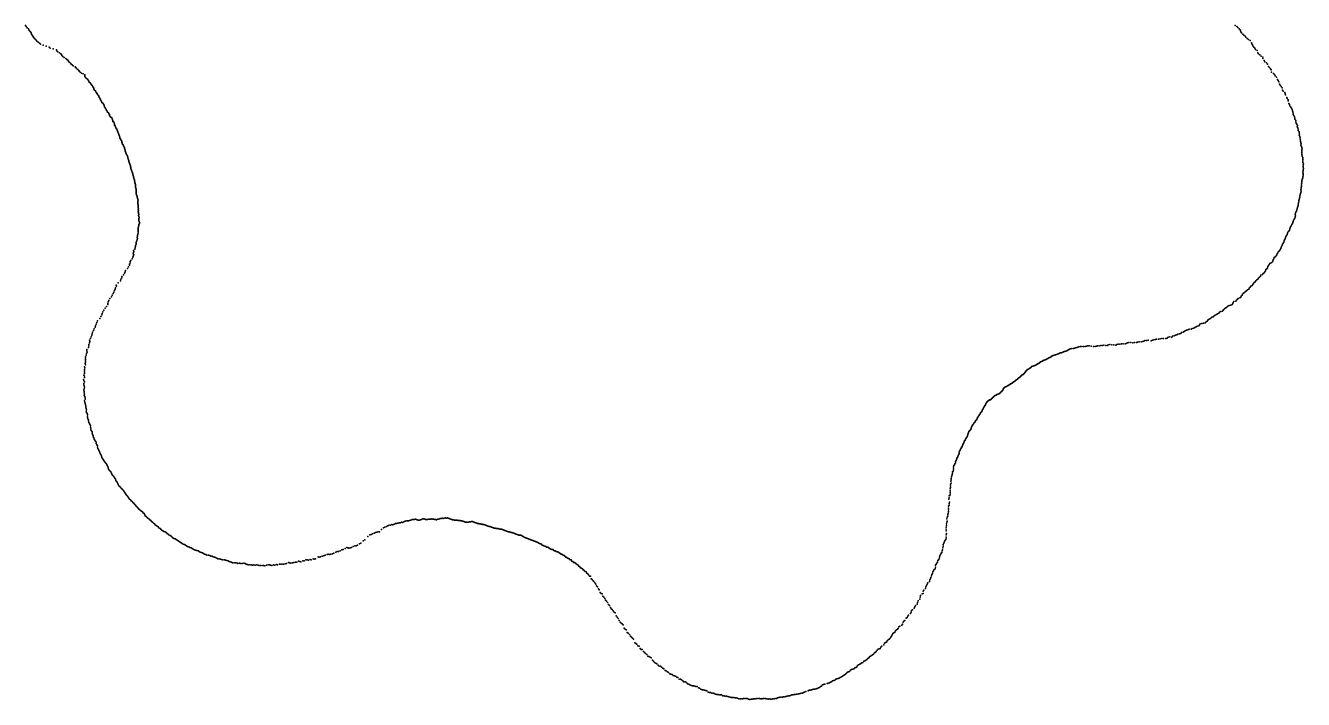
# Model space of a CAD drawing. Extents: x -1.73 to 1.74, y -1.74 to 1.74.
# Drawn here: x -1.564 to 1.737, y -1.742 to 0 of the extents above; entities that cross this region are included whole.
import ezdxf

# ---------------------------------------------------------------- set-up
doc = ezdxf.new("R2010")
doc.units = 0
doc.layers.get('0').update_dxf_attribs({"linetype": 'CONTINUOUS'})

msp = doc.modelspace()

# ---------------------------------------------------------------- linework, layer by layer
for p in [(-1.564295, -0.000519), (-1.562804, -0.003269), (-1.560561, -0.006011), (-1.557036, -0.008736), (-1.556193, -0.011472), (-1.553894, -0.01419), (-1.551898, -0.016904), (-1.550134, -0.019614), (-1.548716, -0.022324), (-1.547139, -0.025026), (-1.545077, -0.027713), (-1.54402, -0.030415), (1.56072, -0.000461), (1.56436, -0.003172), (1.567469, -0.005893), (1.570614, -0.008625), (1.573306, -0.011364), (1.574552, -0.014097), (1.574695, -0.016822), (1.576406, -0.019569), (1.579986, -0.022351), (1.583147, -0.025139), (1.586237, -0.027936), (1.588011, -0.030717), (-1.54168, -0.033083), (-1.539215, -0.035741), (-1.536597, -0.038387), (-1.53506, -0.041053), (-1.531692, -0.043661), (-1.52793, -0.046244), (-1.525412, -0.048856), (-1.519038, -0.051324), (-1.510644, -0.053697), (-1.503114, -0.056074), (-1.500701, -0.05863), (-1.493372, -0.060972), (-1.484494, -0.063222), (-1.4832, -0.065785), (1.591359, -0.033541), (1.595041, -0.036384), (1.599188, -0.039252), (1.602435, -0.044884), (1.603802, -0.0477), (1.605105, -0.05052), (1.605864, -0.053325), (1.608334, -0.056196), (1.61132, -0.059096), (1.613344, -0.061968), (1.617392, -0.064933), (-1.481042, -0.068303), (-1.476661, -0.070706), (-1.47328, -0.073144), (-1.471262, -0.075642), (-1.470465, -0.0782), (-1.46769, -0.080645), (-1.464622, -0.083064), (-1.460479, -0.085408), (-1.457609, -0.087817), (-1.454942, -0.090229), (-1.453654, -0.092721), (-1.451917, -0.09518), (-1.448459, -0.097515), (1.618812, -0.070602), (1.621002, -0.073511), (1.62409, -0.076472), (1.627367, -0.079453), (1.631437, -0.082489), (1.631775, -0.085337), (1.635131, -0.091192), (1.637113, -0.094148), (1.641442, -0.097254), (-1.446557, -0.099948), (-1.443801, -0.102314), (-1.441093, -0.104674), (-1.43635, -0.106873), (-1.434509, -0.109278), (-1.432416, -0.111659), (-1.429682, -0.11398), (-1.426996, -0.116297), (-1.425561, -0.11871), (-1.422908, -0.121015), (-1.419632, -0.123256), (-1.415194, -0.125383), (-1.411603, -0.127573), (-1.411238, -0.130049), (1.644097, -0.100271), (1.646684, -0.106154), (1.649057, -0.109177), (1.652077, -0.112255), (1.653673, -0.115241), (1.654274, -0.121038), (1.659342, -0.124306), (1.661666, -0.127376), (1.66406, -0.130462), (-1.410889, -0.132527), (-1.409476, -0.134902), (-1.406473, -0.137117), (-1.404411, -0.139416), (-1.402829, -0.141757), (-1.400491, -0.144015), (-1.399675, -0.146427), (-1.397126, -0.148651), (-1.395258, -0.150941), (-1.393845, -0.153275), (-1.391966, -0.155553), (-1.390473, -0.15787), (-1.389991, -0.160299), (-1.388143, -0.162567), (-1.387806, -0.16501), (1.667002, -0.133601), (1.669628, -0.139634), (1.671726, -0.142728), (1.673512, -0.145802), (1.675115, -0.151788), (1.676317, -0.154825), (1.678886, -0.157999), (1.681873, -0.161224), (-1.385872, -0.167259), (-1.383653, -0.169467), (-1.38257, -0.17181), (-1.381104, -0.174102), (-1.379573, -0.176382), (-1.37861, -0.178731), (-1.375832, -0.180839), (-1.37503, -0.183201), (-1.374261, -0.185567), (-1.372461, -0.187789), (-1.371835, -0.19017), (-1.370339, -0.192427), (-1.369018, -0.194705), (-1.368082, -0.197034), (1.682728, -0.167188), (1.684332, -0.170295), (1.688369, -0.173665), (1.689747, -0.176766), (1.690719, -0.179829), (1.693925, -0.18611), (1.694344, -0.189126), (1.697249, -0.195409), (1.69737, -0.192446), (-1.367161, -0.199364), (-1.364877, -0.201491), (-1.363026, -0.203675), (-1.361344, -0.20588), (-1.360892, -0.208268), (-1.360039, -0.210594), (-1.358878, -0.21287), (-1.357398, -0.215092), (-1.355812, -0.217294), (-1.355245, -0.219656), (-1.35388, -0.221887), (-1.35246, -0.224106), (-1.350275, -0.226193), (-1.348929, -0.228415), (-1.34787, -0.230683), (1.69919, -0.2016), (1.700406, -0.204733), (1.701648, -0.207875), (1.704428, -0.211216), (1.705611, -0.214365), (1.707906, -0.217663), (1.70892, -0.220802), (1.709453, -0.223882), (1.710067, -0.226976), (1.71041, -0.230037), (-1.347247, -0.233023), (-1.345333, -0.235138), (-1.344362, -0.237414), (-1.341397, -0.239333), (-1.340653, -0.241641), (-1.339945, -0.243956), (-1.339255, -0.246272), (-1.338686, -0.248611), (-1.33622, -0.250593), (-1.335612, -0.25292), (-1.334826, -0.255211), (-1.334336, -0.257559), (-1.332995, -0.259741), (-1.331742, -0.261937), (1.712143, -0.233293), (1.713557, -0.236512), (1.714688, -0.239697), (1.714702, -0.242727), (1.717045, -0.246098), (1.717047, -0.249133), (1.718267, -0.252352), (1.719693, -0.255608), (1.720909, -0.261887), (1.721234, -0.258889), (-1.331041, -0.26424), (-1.330217, -0.266517), (-1.328248, -0.268562), (-1.327689, -0.270889), (-1.326511, -0.273088), (-1.325865, -0.275394), (-1.325062, -0.277668), (-1.323906, -0.279866), (-1.32336, -0.282191), (-1.322728, -0.284497), (-1.321381, -0.286648), (-1.320849, -0.288974), (-1.32033, -0.291303), (-1.318697, -0.293385), (-1.318045, -0.295682), (1.72207, -0.265119), (1.722895, -0.268304), (1.723278, -0.271422), (1.725346, -0.274816), (1.725734, -0.277944), (1.725986, -0.284122), (1.726388, -0.28112), (1.727311, -0.287418), (1.72802, -0.293693), (1.72803, -0.290616), (1.729093, -0.29696), (-1.316616, -0.297803), (-1.315926, -0.300089), (-1.315191, -0.302364), (-1.314512, -0.304651), (-1.313802, -0.306931), (-1.31235, -0.309035), (-1.310925, -0.311143), (-1.310005, -0.313368), (-1.308972, -0.315564), (-1.308415, -0.317874), (-1.307751, -0.320158), (-1.307186, -0.322466), (-1.306721, -0.324798), (-1.306044, -0.327078), (-1.305034, -0.329274), (1.729236, -0.30007), (1.730092, -0.30949), (1.730181, -0.303324), (1.730548, -0.30648), (1.731635, -0.312867), (1.732927, -0.322412), (1.732998, -0.328642), (1.733012, -0.325535), (1.73303, -0.316224), (1.733138, -0.319347), (-1.30415, -0.3315), (-1.303388, -0.333757), (-1.302223, -0.335908), (-1.301326, -0.338128), (-1.300425, -0.340345), (-1.299798, -0.342633), (-1.299105, -0.344903), (-1.298497, -0.347195), (-1.297885, -0.349487), (-1.297437, -0.351823), (-1.296817, -0.354112), (-1.296193, -0.356401), (-1.294822, -0.358484), (-1.29419, -0.360769), (-1.293517, -0.363042), (1.732815, -0.33483), (1.732925, -0.331739), (1.733578, -0.338096), (1.73498, -0.341495), (1.735063, -0.347761), (1.735306, -0.350938), (1.735402, -0.344703), (1.735477, -0.354104), (1.736197, -0.360525), (1.736765, -0.357507), (-1.292915, -0.365336), (-1.292541, -0.367694), (-1.292037, -0.370016), (-1.291466, -0.372319), (-1.29081, -0.374598), (-1.29007, -0.376853), (-1.289224, -0.379076), (-1.288101, -0.381218), (-1.28743, -0.383491), (-1.286755, -0.385763), (-1.285989, -0.388008), (-1.285509, -0.390339), (-1.285167, -0.392713), (-1.284476, -0.394981), (1.7349, -0.394887), (1.734948, -0.391736), (1.73549, -0.379238), (1.735633, -0.388734), (1.735806, -0.376157), (1.735959, -0.382495), (1.736097, -0.363643), (1.736208, -0.366808), (1.736312, -0.38573), (1.736462, -0.373153), (1.736591, -0.370034), (-1.28378, -0.397248), (-1.283181, -0.399545), (-1.282595, -0.401846), (-1.282106, -0.404178), (-1.281873, -0.406592), (-1.281287, -0.408895), (-1.280695, -0.411198), (-1.28051, -0.413631), (-1.280302, -0.416059), (-1.280063, -0.418479), (-1.279446, -0.420777), (-1.278933, -0.42311), (-1.278894, -0.4256), (-1.278512, -0.42798), (1.730049, -0.42543), (1.730484, -0.422359), (1.730509, -0.428727), (1.730615, -0.419215), (1.731348, -0.41622), (1.73154, -0.413094), (1.731547, -0.409925), (1.732264, -0.406928), (1.732606, -0.400678), (1.732797, -0.403888), (1.733562, -0.397739), (-1.278816, -0.433102), (-1.278596, -0.430516), (-1.278255, -0.435427), (-1.277878, -0.437815), (-1.277108, -0.44007), (-1.276334, -0.442325), (-1.27586, -0.444683), (-1.275078, -0.446935), (-1.274338, -0.459329), (-1.274292, -0.449185), (-1.274144, -0.461799), (-1.274121, -0.454182), (-1.273838, -0.456615), (-1.273657, -0.451489), (1.723504, -0.462016), (1.724312, -0.459033), (1.724466, -0.455875), (1.725117, -0.452852), (1.725909, -0.449866), (1.726663, -0.44687), (1.72723, -0.443826), (1.727474, -0.440699), (1.728707, -0.437828), (1.729473, -0.434835), (1.730233, -0.431842), (-1.273705, -0.469277), (-1.273525, -0.464118), (-1.273408, -0.481956), (-1.273282, -0.476784), (-1.273191, -0.466541), (-1.273156, -0.471626), (-1.272843, -0.474064), (-1.272823, -0.484303), (-1.272821, -0.486872), (-1.272534, -0.479065), (-1.27226, -0.491806), (-1.272109, -0.489173), (-1.272049, -0.494304), (1.715003, -0.494946), (1.715644, -0.488695), (1.715869, -0.491978), (1.716498, -0.485726), (1.717347, -0.482755), (1.718767, -0.479946), (1.719933, -0.477063), (1.720859, -0.474112), (1.721712, -0.47114), (1.722535, -0.46816), (1.723354, -0.465179), (-1.273383, -0.526072), (-1.273258, -0.523396), (-1.272257, -0.520369), (-1.271733, -0.517543), (-1.271399, -0.514799), (-1.271375, -0.501796), (-1.271321, -0.499188), (-1.27129, -0.504355), (-1.271206, -0.496559), (-1.271117, -0.50688), (-1.270363, -0.509178), (-1.270229, -0.511725), (1.701315, -0.526294), (1.702342, -0.523384), (1.703575, -0.520536), (1.705016, -0.517751), (1.706624, -0.515015), (1.708241, -0.512279), (1.70937, -0.509393), (1.710416, -0.506481), (1.711301, -0.503521), (1.712493, -0.500652), (1.714133, -0.497913), (-1.278629, -0.560148), (-1.27703, -0.556774), (-1.276413, -0.553833), (-1.275798, -0.548236), (-1.275068, -0.542611), (-1.275028, -0.55057), (-1.274807, -0.545155), (-1.274142, -0.53957), (-1.273767, -0.528858), (-1.273752, -0.536762), (-1.27357, -0.53141), (-1.273536, -0.534032), (1.685769, -0.560117), (1.686976, -0.557276), (1.687995, -0.554371), (1.689185, -0.551523), (1.690436, -0.548694), (1.691395, -0.545769), (1.69333, -0.54316), (1.694312, -0.540241), (1.695704, -0.537452), (1.696679, -0.534529), (1.699129, -0.532073), (1.700388, -0.529237), (-1.286003, -0.590558), (-1.285128, -0.581959), (-1.28505, -0.587386), (-1.284984, -0.592836), (-1.284468, -0.58439), (-1.282418, -0.578022), (-1.281522, -0.574908), (-1.280599, -0.57179), (-1.28009, -0.568863), (-1.278878, -0.562943), (-1.278766, -0.565584), (1.667946, -0.592943), (1.669255, -0.590155), (1.670979, -0.587513), (1.672179, -0.584683), (1.675128, -0.582468), (1.676359, -0.579644), (1.677952, -0.576945), (1.679121, -0.574097), (1.680203, -0.571218), (1.681655, -0.568466), (1.682801, -0.565607), (1.684056, -0.562786), (-1.298522, -0.62417), (-1.296014, -0.620168), (-1.29554, -0.617142), (-1.29434, -0.613782), (-1.293715, -0.610701), (-1.292707, -0.607448), (-1.289093, -0.602995), (-1.28726, -0.599384), (-1.286083, -0.596087), (1.64411, -0.626473), (1.645204, -0.623629), (1.64664, -0.620914), (1.648282, -0.618276), (1.650309, -0.615782), (1.653066, -0.613558), (1.656483, -0.611575), (1.657552, -0.608709), (1.658786, -0.605904), (1.660089, -0.603123), (1.661487, -0.600377), (1.66396, -0.59802), (1.666061, -0.595523), (-1.31917, -0.659935), (-1.317813, -0.656365), (-1.315839, -0.652502), (-1.315344, -0.649378), (-1.311006, -0.644386), (-1.308613, -0.640362), (-1.306896, -0.63668), (-1.306071, -0.63344), (-1.300882, -0.628116), (1.613688, -0.660057), (1.616463, -0.657934), (1.619226, -0.655799), (1.620973, -0.653243), (1.623296, -0.650918), (1.62546, -0.648524), (1.626855, -0.645818), (1.630706, -0.644092), (1.632809, -0.641659), (1.635667, -0.639522), (1.636829, -0.63671), (1.638446, -0.634075), (1.639554, -0.63124), (1.642095, -0.628961), (-1.338183, -0.693085), (-1.336454, -0.689218), (-1.334113, -0.685052), (-1.332897, -0.681472), (-1.331736, -0.677931), (-1.329928, -0.671136), (-1.329616, -0.673917), (-1.324722, -0.665607), (1.581662, -0.692115), (1.584681, -0.690177), (1.587242, -0.68803), (1.589952, -0.685944), (1.592277, -0.683683), (1.595777, -0.681927), (1.59697, -0.679167), (1.598808, -0.676683), (1.600751, -0.674242), (1.604552, -0.672586), (1.606194, -0.670007), (1.607548, -0.667306), (1.609125, -0.664697), (1.611746, -0.66252), (-1.352182, -0.718473), (-1.351987, -0.721422), (-1.351055, -0.714835), (-1.349063, -0.710756), (-1.346318, -0.706299), (-1.342678, -0.701396), (-1.340188, -0.697107), (1.541776, -0.726108), (1.545024, -0.724382), (1.54914, -0.723057), (1.552773, -0.721493), (1.554168, -0.718871), (1.555485, -0.716211), (1.557204, -0.713738), (1.562376, -0.712858), (1.563817, -0.710246), (1.566013, -0.707978), (1.567967, -0.705596), (1.572868, -0.704548), (1.574797, -0.702143), (1.576137, -0.69947), (1.57812, -0.697084), (1.579427, -0.694394), (-1.372751, -0.757407), (-1.369498, -0.752489), (-1.367139, -0.748077), (-1.366121, -0.744407), (-1.364962, -0.740671), (-1.361981, -0.735969), (-1.358698, -0.731125), (-1.355435, -0.726313), (1.494724, -0.758357), (1.497744, -0.75664), (1.499912, -0.754482), (1.503438, -0.753008), (1.505757, -0.750916), (1.508775, -0.74917), (1.512141, -0.747591), (1.514591, -0.745547), (1.518335, -0.74414), (1.519657, -0.741525), (1.523069, -0.739939), (1.527414, -0.7388), (1.529302, -0.73645), (1.531149, -0.734078), (1.533679, -0.732033), (1.536036, -0.7299), (1.538979, -0.728042), (-1.388602, -0.788521), (-1.387162, -0.784489), (-1.384852, -0.779984), (-1.383743, -0.776164), (-1.381698, -0.771836), (-1.380177, -0.767813), (-1.378212, -0.76356), (1.428877, -0.791324), (1.431447, -0.789518), (1.434378, -0.787907), (1.437946, -0.786643), (1.441329, -0.785267), (1.446883, -0.785075), (1.449176, -0.783078), (1.453698, -0.782293), (1.456405, -0.780508), (1.459972, -0.779182), (1.462114, -0.777078), (1.466658, -0.776259), (1.468072, -0.773755), (1.469697, -0.771362), (1.47458, -0.770693), (1.478235, -0.769361), (1.483089, -0.768649), (1.485262, -0.766518), (1.487803, -0.764576), (1.489563, -0.762224), (1.491504, -0.759963), (-1.401219, -0.825198), (-1.399399, -0.820827), (-1.398704, -0.813831), (-1.397957, -0.81669), (-1.396949, -0.809536), (-1.395096, -0.805199), (-1.393007, -0.800743), (-1.392637, -0.79728), (-1.391175, -0.793207), (1.236569, -0.824984), (1.254862, -0.824802), (1.258538, -0.824121), (1.26235, -0.823519), (1.266345, -0.823026), (1.270816, -0.822832), (1.275866, -0.823002), (1.278899, -0.821839), (1.282283, -0.820897), (1.28556, -0.819875), (1.290644, -0.820009), (1.296268, -0.820471), (1.29999, -0.819697), (1.305383, -0.819975), (1.308463, -0.818767), (1.312538, -0.818179), (1.31746, -0.818112), (1.321503, -0.817476), (1.324045, -0.81589), (1.327462, -0.814843), (1.33173, -0.814314), (1.335757, -0.813622), (1.343494, -0.8152), (1.346765, -0.814012), (1.350446, -0.813064), (1.354389, -0.812265), (1.35729, -0.810823), (1.362401, -0.810707), (1.366609, -0.810031), (1.371093, -0.809507), (1.375477, -0.808908), (1.380863, -0.808891), (1.385084, -0.808166), (1.387146, -0.806155), (1.391218, -0.805321), (1.397123, -0.805546), (1.39857, -0.803155), (1.402931, -0.802453), (1.406037, -0.801012), (1.40986, -0.799976), (1.412411, -0.7982), (1.416818, -0.797478), (1.420202, -0.79616), (1.421654, -0.79374), (1.426184, -0.793055), (-1.409306, -0.856819), (-1.407404, -0.85229), (-1.40668, -0.848482), (-1.406033, -0.841373), (-1.40575, -0.837855), (-1.405548, -0.844441), (-1.402002, -0.832304), (-1.40057, -0.828137), (1.083617, -0.857139), (1.085727, -0.855763), (1.087878, -0.854415), (1.090649, -0.853557), (1.093234, -0.852544), (1.096224, -0.851845), (1.098667, -0.850707), (1.101166, -0.849607), (1.103731, -0.848554), (1.106333, -0.847523), (1.109169, -0.846668), (1.112189, -0.845946), (1.114804, -0.844905), (1.117212, -0.843698), (1.119686, -0.842536), (1.123059, -0.842055), (1.125947, -0.841193), (1.128015, -0.839705), (1.130141, -0.838257), (1.13205, -0.836642), (1.134977, -0.835786), (1.138476, -0.835349), (1.142736, -0.835466), (1.145651, -0.834572), (1.147789, -0.833098), (1.151097, -0.832479), (1.153985, -0.831544), (1.156837, -0.830574), (1.160487, -0.830176), (1.164249, -0.829848), (1.168928, -0.830169), (1.172749, -0.829857), (1.176118, -0.829208), (1.1795, -0.828558), (1.183296, -0.828192), (1.188475, -0.828793), (1.194169, -0.829739), (1.19888, -0.829971), (1.202259, -0.829253), (1.205135, -0.828174), (1.209066, -0.827821), (1.213311, -0.827673), (1.217087, -0.827187), (1.221146, -0.826883), (1.226433, -0.827407), (1.230576, -0.827131), (1.232707, -0.825473), (1.242164, -0.825652), (1.247257, -0.825961), (1.252367, -0.826263), (-1.412138, -0.889392), (-1.411668, -0.882191), (-1.410883, -0.885152), (-1.409995, -0.874283), (-1.409462, -0.867116), (-1.409321, -0.877298), (-1.40925, -0.863579), (-1.409221, -0.870384), (-1.409093, -0.860083), (1.023488, -0.890203), (1.02541, -0.888763), (1.027472, -0.887445), (1.029743, -0.886306), (1.031722, -0.884908), (1.03373, -0.883533), (1.03552, -0.881966), (1.037638, -0.880681), (1.039992, -0.879595), (1.042988, -0.879054), (1.045632, -0.878204), (1.047259, -0.876482), (1.049817, -0.875548), (1.051813, -0.874134), (1.054295, -0.873126), (1.056151, -0.871587), (1.057754, -0.869834), (1.060194, -0.868779), (1.06239, -0.867515), (1.064602, -0.866261), (1.067337, -0.865434), (1.069726, -0.864315), (1.072159, -0.863227), (1.074333, -0.861923), (1.076658, -0.860738), (1.078829, -0.859422), (1.081316, -0.858359), (-1.41476, -0.915503), (-1.413701, -0.904296), (-1.413425, -0.91817), (-1.412463, -0.910515), (-1.412301, -0.920975), (-1.412125, -0.906794), (-1.412117, -0.89632), (-1.412014, -0.892781), (-1.411877, -0.89965), (0.986412, -0.923047), (0.988135, -0.921453), (0.990025, -0.920018), (0.992114, -0.918767), (0.993896, -0.917226), (0.995926, -0.915915), (0.997741, -0.9144), (0.999366, -0.912708), (1.001152, -0.911164), (1.003194, -0.909856), (1.00488, -0.908218), (1.006527, -0.906542), (1.008679, -0.905329), (1.010282, -0.903611), (1.012463, -0.902418), (1.014255, -0.900869), (1.01583, -0.899123), (1.017401, -0.897374), (1.018504, -0.895207), (1.020069, -0.893454), (1.021631, -0.891698), (-1.41372, -0.928983), (-1.413554, -0.925326), (-1.413488, -0.943105), (-1.413035, -0.939225), (-1.412662, -0.931847), (-1.412644, -0.949728), (-1.412498, -0.956846), (-1.412473, -0.946019), (-1.412207, -0.953039), (-1.411797, -0.934841), (0.940637, -0.956528), (0.943103, -0.955731), (0.944992, -0.954333), (0.946986, -0.953042), (0.949754, -0.952539), (0.951552, -0.951041), (0.953214, -0.949404), (0.95495, -0.947842), (0.956607, -0.9462), (0.958184, -0.944478), (0.959812, -0.942807), (0.960918, -0.940615), (0.962377, -0.938779), (0.964018, -0.937124), (0.965656, -0.935466), (0.967365, -0.933877), (0.969972, -0.933167), (0.971961, -0.931848), (0.974095, -0.930668), (0.976207, -0.929462), (0.978071, -0.928014), (0.980004, -0.92663), (0.982333, -0.925624), (0.984432, -0.924394), (-1.411663, -0.970808), (-1.411245, -0.974174), (-1.411025, -0.959472), (-1.410384, -0.962663), (-1.410193, -0.966165), (-1.410091, -0.977041), (-1.409544, -0.98033), (-1.408751, -0.983454), (-1.408536, -0.986985), (-1.407989, -0.990291), (0.910313, -0.988882), (0.911374, -0.986581), (0.91275, -0.984632), (0.913982, -0.982528), (0.915146, -0.980353), (0.916418, -0.9783), (0.91751, -0.976055), (0.91852, -0.973726), (0.920222, -0.972147), (0.921921, -0.970565), (0.924085, -0.96948), (0.925983, -0.968108), (0.928572, -0.967468), (0.930263, -0.965872), (0.931951, -0.964272), (0.933454, -0.962479), (0.935114, -0.960849), (0.936793, -0.959242), (0.938493, -0.957655), (-1.407396, -0.997276), (-1.406736, -0.99311), (-1.406471, -1.000336), (-1.405121, -1.0031), (-1.404474, -1.010098), (-1.404041, -1.01353), (-1.403943, -1.005988), (-1.403172, -1.016656), (-1.401553, -1.019246), (-1.401478, -1.022954), (0.889907, -1.022419), (0.891572, -1.020748), (0.892768, -1.018532), (0.893624, -1.015927), (0.894897, -1.013811), (0.896418, -1.011985), (0.897579, -1.009748), (0.898733, -1.007508), (0.899936, -1.005329), (0.901544, -1.003612), (0.902612, -1.001288), (0.904021, -0.999353), (0.90562, -0.997633), (0.906645, -0.995273), (0.907566, -0.992802), (0.909108, -0.991028), (-1.400813, -1.026243), (-1.399541, -1.029094), (-1.397843, -1.031637), (-1.396656, -1.034557), (-1.396368, -1.038142), (-1.395761, -1.045314), (-1.395334, -1.041183), (-1.394071, -1.047879), (-1.392304, -1.050387), (-1.391976, -1.053976), (0.870694, -1.054743), (0.871462, -1.051925), (0.872767, -1.049774), (0.874094, -1.047654), (0.875914, -1.046139), (0.877334, -1.044139), (0.878021, -1.041256), (0.879122, -1.038882), (0.880093, -1.036358), (0.881275, -1.034094), (0.882874, -1.032331), (0.884071, -1.030093), (0.885506, -1.028142), (0.887187, -1.026484), (0.8885, -1.024395), (-1.390965, -1.057058), (-1.389616, -1.05989), (-1.3896, -1.063736), (-1.38794, -1.06634), (-1.387142, -1.069604), (-1.385281, -1.072058), (-1.383712, -1.074737), (-1.381944, -1.077264), (-1.381603, -1.080899), (-1.380279, -1.083777), (-1.378413, -1.086235), (0.855127, -1.088991), (0.855639, -1.085723), (0.857012, -1.083578), (0.858128, -1.081106), (0.859581, -1.079075), (0.860202, -1.075985), (0.861384, -1.073621), (0.862921, -1.071711), (0.863922, -1.069129), (0.865379, -1.067128), (0.866696, -1.064955), (0.868332, -1.063185), (0.869364, -1.060666), (0.869888, -1.057524), (-1.378389, -1.090137), (-1.377428, -1.093313), (-1.37564, -1.09584), (-1.374795, -1.099117), (-1.37316, -1.10177), (-1.372015, -1.104817), (-1.370847, -1.107849), (-1.369173, -1.110479), (-1.367992, -1.113509), (-1.366958, -1.116662), (-1.365376, -1.119375), (-1.364073, -1.122318), (0.840527, -1.121897), (0.841081, -1.118546), (0.842824, -1.116817), (0.84383, -1.114095), (0.84518, -1.111846), (0.846135, -1.109074), (0.847008, -1.106202), (0.847537, -1.102885), (0.848609, -1.100299), (0.84991, -1.098022), (0.851036, -1.095521), (0.852167, -1.093035), (0.853249, -1.090493), (-1.362108, -1.124723), (-1.360383, -1.127324), (-1.35841, -1.129723), (-1.356432, -1.132118), (-1.354539, -1.134583), (-1.353308, -1.1376), (-1.351458, -1.140105), (-1.350893, -1.143688), (-1.349686, -1.14674), (-1.348035, -1.14942), (-1.34608, -1.151846), (-1.344064, -1.154219), (0.830483, -1.154113), (0.831937, -1.151892), (0.832434, -1.14833), (0.832811, -1.144617), (0.832982, -1.140632), (0.834013, -1.137863), (0.835526, -1.135771), (0.8365, -1.132942), (0.837705, -1.130438), (0.838341, -1.127163), (0.839768, -1.124983), (-1.342602, -1.157066), (-1.341335, -1.160083), (-1.339304, -1.162448), (-1.337444, -1.16496), (-1.335467, -1.167373), (-1.333752, -1.170013), (-1.331889, -1.172526), (-1.331123, -1.176001), (-1.329228, -1.178492), (-1.327339, -1.180989), (-1.32567, -1.183682), (-1.32464, -1.186945), (0.825417, -1.186129), (0.826071, -1.178215), (0.826468, -1.183221), (0.826574, -1.174543), (0.826992, -1.170763), (0.82755, -1.167204), (0.828542, -1.16428), (0.829211, -1.160908), (0.829836, -1.157487), (-1.322987, -1.189659), (-1.320928, -1.192013), (-1.318818, -1.194321), (-1.316728, -1.196647), (-1.314488, -1.198838), (-1.31239, -1.201156), (-1.310288, -1.20347), (-1.308781, -1.206329), (-1.306946, -1.20889), (-1.305027, -1.211377), (-1.303281, -1.214023), (-1.301252, -1.216411), (-1.29966, -1.219205), (0.821275, -1.220895), (0.821321, -1.216332), (0.823373, -1.214811), (0.824068, -1.1976), (0.824222, -1.206911), (0.824411, -1.211771), (0.824573, -1.202881), (0.824719, -1.194056), (0.825208, -1.190289), (-1.29767, -1.221631), (-1.295747, -1.224121), (-1.293605, -1.226407), (-1.291459, -1.228688), (-1.289058, -1.23073), (-1.286803, -1.232908), (-1.284646, -1.235177), (-1.282558, -1.237514), (-1.280392, -1.239777), (-1.278432, -1.242237), (-1.276415, -1.244644), (-1.274237, -1.246895), (-1.272175, -1.24926), (-1.269989, -1.251505), (-1.267679, -1.253628), (0.820032, -1.242511), (0.820095, -1.252189), (0.820261, -1.247643), (0.820808, -1.224842), (0.821337, -1.239771), (0.821559, -1.235378), (0.822364, -1.231899), (-1.265089, -1.255474), (-1.262553, -1.257372), (-1.260353, -1.2596), (-1.258148, -1.261823), (-1.256531, -1.264631), (-1.254965, -1.267496), (-1.252747, -1.26971), (-1.250525, -1.27192), (-1.24821, -1.274036), (-1.245479, -1.27573), (-1.243118, -1.277796), (-1.240855, -1.279962), (-1.238642, -1.28218), (-1.236372, -1.284338), (-1.233983, -1.286374), (-0.608661, -1.287386), (-0.605774, -1.287154), (-0.602558, -1.286221), (-0.599373, -1.285335), (-0.596851, -1.285829), (-0.593187, -1.283901), (-0.590762, -1.284578), (-0.587427, -1.283312), (-0.583954, -1.281726), (-0.580732, -1.280657), (-0.577772, -1.280135), (-0.575169, -1.280378), (-0.572329, -1.280093), (-0.569045, -1.278822), (-0.56564, -1.277264), (-0.56277, -1.276868), (-0.56008, -1.276858), (-0.557311, -1.27666), (-0.554759, -1.276941), (-0.552494, -1.277862), (-0.550227, -1.278778), (-0.547516, -1.278681), (-0.544377, -1.277595), (-0.54137, -1.276792), (-0.538261, -1.275738), (-0.535537, -1.275555), (-0.533103, -1.276042), (-0.530733, -1.276672), (-0.528435, -1.277469), (-0.525656, -1.277125), (-0.522703, -1.276355), (-0.52002, -1.276215), (-0.51738, -1.276166), (-0.514595, -1.275757), (-0.512031, -1.275871), (-0.5096, -1.276304), (-0.507226, -1.27687), (-0.504692, -1.277037), (-0.502347, -1.277667), (-0.499342, -1.276651), (-0.496738, -1.276618), (-0.493427, -1.274801), (-0.490686, -1.274393), (-0.487726, -1.273418), (-0.485466, -1.27421), (-0.48272, -1.273752), (-0.479834, -1.272923), (-0.477399, -1.273242), (-0.474747, -1.272993), (-0.472444, -1.273643), (-0.470172, -1.274377), (-0.467944, -1.275221), (-0.465752, -1.276164), (-0.46352, -1.277001), (-0.461248, -1.277731), (-0.458835, -1.278079), (-0.456566, -1.278811), (-0.453966, -1.278639), (-0.451618, -1.279146), (-0.449069, -1.279097), (-0.446758, -1.279699), (-0.444171, -1.27953), (-0.441691, -1.279648), (-0.439372, -1.280213), (-0.437034, -1.280724), (-0.434744, -1.281366), (-0.432504, -1.282152), (-0.430261, -1.282931), (-0.428017, -1.283702), (-0.425631, -1.284062), (-0.423127, -1.284071), (-0.420491, -1.283681), (-0.417812, -1.283149), (-0.415215, -1.282846), (-0.412515, -1.282223), (-0.410028, -1.282226), (-0.407785, -1.282965), (-0.405541, -1.2837), (-0.403393, -1.284728), (-0.401201, -1.285627), (-0.398953, -1.286351), (-0.396703, -1.287071), (0.815504, -1.284199), (0.815969, -1.274987), (0.816396, -1.270726), (0.816691, -1.281107), (0.817952, -1.268274), (0.818345, -1.263998), (0.819392, -1.26077), (0.819792, -1.256543), (-1.231631, -1.288446), (-1.229376, -1.29062), (-1.226673, -1.292325), (-1.224236, -1.294306), (-1.221945, -1.296439), (-1.219676, -1.298595), (-1.216832, -1.300143), (-1.214557, -1.302291), (-1.212235, -1.304388), (-1.209952, -1.306527), (-1.206789, -1.307722), (-1.204007, -1.30932), (-1.201074, -1.310753), (-1.198759, -1.312849), (-1.196233, -1.314716), (-1.19378, -1.316662), (-1.190816, -1.318045), (-1.18851, -1.320147), (-0.674719, -1.316629), (-0.671461, -1.315995), (-0.667644, -1.314268), (-0.663925, -1.312706), (-0.660162, -1.311034), (-0.656471, -1.309478), (-0.653263, -1.308848), (-0.650235, -1.308554), (-0.644527, -1.302944), (-0.639468, -1.298566), (-0.635924, -1.297165), (-0.632173, -1.295325), (-0.628475, -1.293568), (-0.624905, -1.292043), (-0.621771, -1.29138), (-0.618424, -1.290268), (-0.61575, -1.290516), (-0.612202, -1.288956), (-0.394416, -1.287675), (-0.392133, -1.288287), (-0.389714, -1.288467), (-0.387414, -1.28902), (-0.385034, -1.289315), (-0.382718, -1.289811), (-0.380414, -1.290343), (-0.378142, -1.29098), (-0.375884, -1.291663), (-0.373625, -1.292343), (-0.37146, -1.293338), (-0.369198, -1.29401), (-0.367049, -1.295066), (-0.364671, -1.295342), (-0.362406, -1.296002), (-0.360251, -1.297048), (-0.358008, -1.297785), (-0.355738, -1.298434), (-0.353467, -1.299078), (-0.35112, -1.299452), (-0.348839, -1.300055), (-0.346377, -1.300009), (-0.344104, -1.300637), (-0.34178, -1.301082), (-0.339505, -1.301703), (-0.337228, -1.302319), (-0.334797, -1.302357), (-0.33252, -1.302965), (-0.330241, -1.30357), (-0.328043, -1.304481), (-0.325907, -1.305634), (-0.323737, -1.306664), (-0.321504, -1.307456), (-0.319228, -1.308079), (-0.316955, -1.308719), (-0.314652, -1.309236), (-0.312362, -1.309809), (-0.31007, -1.310373), (-0.307757, -1.310848), (-0.305465, -1.311409), (-0.303193, -1.312056), (-0.30102, -1.313115), (-0.298846, -1.314175), (-0.296708, -1.315399), (-0.294473, -1.316216), (-0.292171, -1.316753), (-0.289868, -1.317287), (-0.287456, -1.317342), (-0.285153, -1.317868), (-0.282848, -1.318389), (-0.280748, -1.319825), (0.813474, -1.306254), (0.813584, -1.316765), (0.813803, -1.301669), (0.814143, -1.297128), (0.814443, -1.312997), (0.814662, -1.292901), (0.814876, -1.288204), (-1.186095, -1.32213), (-1.183886, -1.324339), (-1.181058, -1.325862), (-1.177845, -1.326951), (-1.174976, -1.328419), (-1.172331, -1.330134), (-1.169964, -1.332158), (-1.167317, -1.333866), (-1.16463, -1.335527), (-1.162096, -1.337359), (-1.159514, -1.339134), (-1.156757, -1.340707), (-1.153746, -1.341984), (-1.151243, -1.343843), (-1.148221, -1.345098), (-1.145738, -1.346975), (-1.142633, -1.348126), (-1.139509, -1.349248), (-1.136285, -1.350246), (-1.133739, -1.352035), (-0.739073, -1.352148), (-0.734544, -1.349556), (-0.732114, -1.350736), (-0.729494, -1.351569), (-0.725545, -1.349971), (-0.722069, -1.349217), (-0.717811, -1.347004), (-0.713942, -1.345484), (-0.710649, -1.345009), (-0.706932, -1.343728), (-0.702053, -1.340249), (-0.698075, -1.338425), (-0.691986, -1.332588), (-0.687534, -1.329797), (-0.679927, -1.320962), (-0.278669, -1.321372), (-0.276491, -1.322482), (-0.274324, -1.323659), (-0.272163, -1.324872), (-0.269894, -1.325592), (-0.267609, -1.326242), (-0.265422, -1.327359), (-0.263175, -1.328198), (-0.260922, -1.329018), (-0.258716, -1.330074), (-0.256411, -1.330648), (-0.254114, -1.331267), (-0.25194, -1.332504), (-0.249678, -1.333311), (-0.247392, -1.334004), (-0.245067, -1.334496), (-0.242923, -1.33593), (-0.240591, -1.336398), (-0.238519, -1.338245), (-0.236327, -1.339475), (-0.234069, -1.340366), (-0.231805, -1.341231), (-0.229729, -1.343142), (-0.227518, -1.34433), (-0.22521, -1.344989), (-0.223007, -1.346253), (-0.220701, -1.346938), (-0.218527, -1.348395), (-0.21617, -1.348806), (-0.213839, -1.349365), (-0.211715, -1.351173), (-0.209523, -1.352596), (0.805315, -1.350622), (0.805875, -1.346172), (0.806463, -1.341794), (0.807494, -1.33819), (0.809021, -1.335437), (0.810394, -1.332438), (0.812065, -1.329949), (0.813591, -1.327228), (0.813962, -1.322602), (-1.130988, -1.353581), (-1.128229, -1.355116), (-1.125552, -1.356743), (-1.121969, -1.357285), (-1.118515, -1.357971), (-1.11598, -1.359756), (-1.113315, -1.361381), (-1.109965, -1.362173), (-1.106883, -1.363283), (-1.104401, -1.36512), (-1.101639, -1.366613), (-1.098682, -1.367862), (-1.095623, -1.368981), (-1.091827, -1.369181), (-1.08837, -1.369789), (-1.085802, -1.371498), (-1.082242, -1.371963), (-1.079358, -1.373268), (-1.07608, -1.37407), (-1.073425, -1.375653), (-1.070287, -1.376622), (-1.067733, -1.378327), (-1.064117, -1.378673), (-1.06087, -1.37948), (-1.057808, -1.380519), (-1.054536, -1.38128), (-1.05076, -1.381379), (-1.047817, -1.38255), (-1.044332, -1.383008), (-1.040995, -1.383649), (-1.038436, -1.385308), (-1.035476, -1.386434), (-0.858857, -1.385055), (-0.855715, -1.385431), (-0.85281, -1.386177), (-0.84787, -1.383649), (-0.844679, -1.383908), (-0.839984, -1.381723), (-0.83644, -1.381381), (-0.833598, -1.38217), (-0.829153, -1.380326), (-0.826205, -1.380921), (-0.821688, -1.378916), (-0.818858, -1.379679), (-0.8149, -1.378561), (-0.808729, -1.373726), (-0.805783, -1.37425), (-0.801985, -1.373332), (-0.797819, -1.371773), (-0.794129, -1.370996), (-0.790128, -1.369674), (-0.785592, -1.367414), (-0.782205, -1.367099), (-0.779143, -1.367331), (-0.775354, -1.366294), (-0.77174, -1.365541), (-0.767806, -1.364213), (-0.763038, -1.361401), (-0.759193, -1.36018), (-0.75593, -1.359966), (-0.751593, -1.357834), (-0.747395, -1.35592), (-0.743708, -1.354895), (-0.207288, -1.353777), (-0.204937, -1.354261), (-0.202573, -1.354668), (-0.200435, -1.356502), (-0.198194, -1.357708), (-0.195863, -1.358353), (-0.19368, -1.359974), (-0.191331, -1.36053), (-0.188963, -1.360956), (-0.18673, -1.362306), (-0.184565, -1.364139), (-0.182318, -1.365443), (-0.180067, -1.366743), (-0.177762, -1.367686), (-0.175495, -1.368913), (-0.173187, -1.369864), (-0.171027, -1.371929), (-0.168865, -1.374026), (-0.166525, -1.374822), (-0.164404, -1.377307), (-0.162027, -1.377863), (-0.159741, -1.379139), (-0.157535, -1.381092), (-0.155152, -1.381646), (-0.153089, -1.384855), (-0.150761, -1.38593), (0.79211, -1.382971), (0.794221, -1.381069), (0.79603, -1.378638), (0.796808, -1.374402), (0.797912, -1.37076), (0.799162, -1.367393), (0.800648, -1.36445), (0.802586, -1.362303), (0.803555, -1.358493), (0.804788, -1.355154), (-1.032568, -1.387624), (-1.030017, -1.389285), (-1.025805, -1.388725), (-1.022093, -1.388818), (-1.01857, -1.389154), (-1.015736, -1.390409), (-1.011668, -1.389987), (-1.008277, -1.39047), (-1.005084, -1.391214), (-1.000529, -1.390083), (-0.997285, -1.390734), (-0.994608, -1.39216), (-0.991657, -1.393205), (-0.98891, -1.394528), (-0.985283, -1.394618), (-0.981299, -1.394198), (-0.978368, -1.395241), (-0.97418, -1.394504), (-0.971238, -1.395514), (-0.966822, -1.394424), (-0.963844, -1.395365), (-0.960736, -1.396114), (-0.956993, -1.395943), (-0.953435, -1.396026), (-0.949549, -1.39562), (-0.946543, -1.396478), (-0.942254, -1.395458), (-0.937821, -1.394206), (-0.934326, -1.394312), (-0.931428, -1.395287), (-0.928116, -1.395645), (-0.923623, -1.394236), (-0.920441, -1.394761), (-0.915751, -1.393017), (-0.913243, -1.394532), (-0.908434, -1.392569), (-0.904659, -1.392147), (-0.901552, -1.392727), (-0.89792, -1.392496), (-0.893802, -1.391506), (-0.890104, -1.391143), (-0.884837, -1.38834), (-0.882075, -1.38939), (-0.878758, -1.389573), (-0.875065, -1.389155), (-0.871061, -1.388235), (-0.867284, -1.387653), (-0.863641, -1.387268), (-0.148534, -1.387889), (-0.146146, -1.388501), (-0.14387, -1.390109), (-0.141599, -1.391804), (-0.139338, -1.393632), (-0.137066, -1.395418), (-0.134881, -1.398063), (-0.132538, -1.399284), (-0.130338, -1.401921), (-0.127986, -1.403143), (-0.12569, -1.404967), (-0.123437, -1.407289), (-0.121094, -1.408738), (-0.118853, -1.411319), (-0.116491, -1.412686), (-0.114287, -1.415836), (-0.111905, -1.417099), (0.778762, -1.416654), (0.779698, -1.412471), (0.781535, -1.409972), (0.782876, -1.406572), (0.785153, -1.404899), (0.785928, -1.400497), (0.78607, -1.394974), (0.788094, -1.39288), (0.78986, -1.390328), (0.791274, -1.387156), (-0.109679, -1.420194), (-0.107433, -1.423176), (-0.104992, -1.423941), (-0.102995, -1.430145), (-0.100647, -1.43223), (-0.098363, -1.435222), (-0.096032, -1.43773), (-0.093751, -1.441011), (-0.091469, -1.444435), (-0.089248, -1.448858), (-0.086876, -1.451331), (0.76167, -1.451078), (0.763155, -1.447736), (0.764425, -1.443999), (0.76606, -1.440982), (0.770421, -1.437069), (0.771718, -1.433447), (0.773022, -1.429855), (0.774574, -1.426751), (0.775535, -1.422553), (0.777112, -1.419528), (-0.084657, -1.456181), (-0.08228, -1.458891), (-0.08016, -1.465715), (-0.077728, -1.467949), (-0.075204, -1.468792), (-0.073016, -1.475336), (-0.070575, -1.477883), (-0.068154, -1.480925), (0.745524, -1.482855), (0.746474, -1.478257), (0.747443, -1.473727), (0.75179, -1.469562), (0.754276, -1.468111), (0.754603, -1.462387), (0.756493, -1.459783), (0.760863, -1.455761), (-0.065825, -1.485866), (-0.063348, -1.488294), (-0.060927, -1.491997), (-0.058538, -1.496616), (-0.056057, -1.499589), (-0.053674, -1.50496), (-0.051177, -1.508138), (-0.048588, -1.509382), (-0.046109, -1.513471), (-0.043577, -1.516514), (-0.040988, -1.518306), (0.723144, -1.516881), (0.724418, -1.512705), (0.726453, -1.510171), (0.731057, -1.506264), (0.732473, -1.502463), (0.734298, -1.499537), (0.738998, -1.495904), (0.74, -1.49132), (0.741357, -1.487491), (-0.038606, -1.526181), (-0.036057, -1.529867), (-0.033474, -1.53285), (-0.030958, -1.538436), (-0.02838, -1.542477), (-0.025759, -1.545423), (-0.02309, -1.546814), (-0.020437, -1.549101), (0.699351, -1.549921), (0.701393, -1.54722), (0.702555, -1.542559), (0.704486, -1.539647), (0.707149, -1.538381), (0.710934, -1.532452), (0.713383, -1.530734), (0.714789, -1.526742), (0.716861, -1.524223), (0.72147, -1.520222), (-0.017918, -1.558182), (-0.015239, -1.560539), (-0.01254, -1.562204), (-0.009922, -1.56943), (-0.007204, -1.571261), (-0.004495, -1.574379), (-0.001786, -1.578442), (0.00095, -1.581155), (0.003694, -1.583903), (0.668709, -1.584344), (0.670526, -1.580902), (0.672806, -1.578599), (0.674533, -1.574983), (0.676407, -1.571741), (0.678969, -1.570148), (0.681473, -1.568422), (0.68317, -1.564809), (0.68543, -1.562535), (0.68794, -1.560852), (0.690115, -1.558398), (0.691841, -1.554924), (0.694178, -1.552871), (0.00645, -1.586265), (0.00919, -1.595568), (0.011976, -1.59722), (0.014768, -1.599525), (0.017571, -1.603751), (0.020377, -1.604548), (0.023213, -1.610671), (0.026044, -1.612911), (0.028865, -1.613116), (0.635654, -1.615227), (0.637882, -1.612601), (0.640677, -1.611454), (0.643418, -1.610168), (0.645403, -1.606955), (0.647554, -1.604184), (0.652705, -1.600828), (0.654284, -1.596668), (0.656886, -1.595082), (0.659644, -1.593887), (0.661448, -1.590345), (0.663677, -1.587866), (0.666292, -1.586344), (0.031734, -1.617839), (0.0346, -1.621004), (0.037473, -1.623821), (0.040351, -1.626319), (0.043268, -1.630529), (0.046125, -1.630885), (0.049018, -1.632835), (0.05192, -1.634907), (0.054924, -1.640865), (0.057855, -1.643205), (0.060831, -1.646838), (0.063745, -1.647987), (0.066708, -1.650522), (0.593232, -1.649596), (0.595855, -1.647849), (0.59856, -1.646341), (0.600792, -1.64351), (0.603572, -1.642228), (0.606326, -1.640879), (0.608848, -1.638891), (0.611114, -1.63621), (0.613695, -1.634407), (0.616038, -1.631968), (0.61868, -1.630349), (0.621257, -1.628563), (0.623795, -1.626681), (0.626515, -1.625289), (0.628334, -1.621517), (0.631151, -1.620403), (0.633446, -1.61792), (0.069702, -1.653736), (0.072672, -1.655916), (0.075589, -1.656435), (0.078589, -1.659084), (0.081579, -1.661211), (0.084555, -1.662829), (0.087664, -1.667368), (0.090613, -1.668004), (0.093684, -1.671169), (0.096684, -1.672663), (0.099793, -1.676185), (0.102768, -1.676915), (0.105744, -1.677588), (0.108818, -1.679973), (0.111833, -1.681185), (0.114838, -1.682131), (0.545854, -1.682154), (0.548571, -1.680523), (0.551153, -1.678481), (0.553955, -1.677133), (0.55612, -1.673823), (0.558741, -1.671939), (0.561662, -1.670987), (0.564451, -1.669634), (0.566668, -1.666554), (0.569407, -1.665068), (0.572316, -1.664098), (0.575223, -1.663122), (0.577512, -1.66032), (0.580413, -1.659335), (0.583181, -1.657962), (0.58513, -1.654215), (0.58777, -1.652495), (0.590479, -1.65098), (0.117928, -1.684418), (0.120974, -1.68586), (0.124175, -1.689613), (0.127147, -1.689717), (0.130226, -1.691357), (0.133398, -1.694259), (0.136526, -1.69638), (0.139496, -1.696231), (0.142651, -1.698555), (0.145891, -1.701857), (0.148931, -1.702467), (0.15209, -1.704517), (0.155212, -1.706022), (0.158291, -1.706932), (0.161303, -1.707022), (0.164365, -1.707663), (0.167444, -1.70846), (0.17044, -1.708307), (0.173827, -1.712368), (0.176906, -1.713004), (0.180148, -1.715297), (0.471894, -1.715768), (0.474985, -1.715318), (0.477982, -1.714512), (0.480978, -1.713701), (0.483824, -1.712342), (0.486662, -1.710964), (0.489235, -1.708638), (0.492202, -1.707739), (0.494404, -1.704122), (0.497345, -1.703154), (0.500321, -1.702309), (0.506268, -1.700604), (0.509239, -1.699744), (0.512209, -1.698878), (0.515156, -1.697935), (0.517927, -1.6964), (0.520575, -1.694459), (0.523455, -1.693305), (0.526263, -1.691916), (0.528832, -1.689746), (0.531776, -1.688819), (0.534689, -1.687791), (0.537614, -1.686805), (0.540313, -1.685093), (0.543132, -1.683776), (0.183368, -1.71728), (0.18639, -1.717196), (0.189532, -1.71828), (0.192675, -1.719331), (0.195795, -1.72012), (0.199186, -1.72341), (0.202338, -1.724372), (0.205378, -1.724291), (0.208597, -1.725787), (0.211686, -1.726095), (0.214859, -1.727101), (0.218042, -1.728156), (0.22129, -1.72971), (0.224341, -1.729581), (0.227462, -1.730018), (0.23052, -1.729923), (0.233643, -1.730335), (0.237029, -1.732779), (0.24011, -1.732801), (0.243341, -1.733946), (0.246439, -1.734054), (0.249619, -1.734756), (0.252809, -1.735502), (0.256062, -1.736674), (0.259222, -1.737142), (0.262272, -1.736817), (0.265393, -1.736982), (0.268616, -1.737828), (0.271715, -1.737804), (0.27492, -1.738478), (0.27833, -1.740485), (0.281399, -1.740203), (0.284606, -1.740808), (0.28768, -1.740544), (0.290731, -1.740127), (0.293772, -1.739643), (0.296888, -1.739622), (0.29996, -1.739329), (0.303433, -1.741446), (0.306685, -1.742193), (0.30973, -1.741681), (0.312845, -1.741586), (0.315826, -1.740702), (0.31893, -1.740534), (0.322011, -1.740225), (0.325096, -1.739937), (0.328241, -1.739975), (0.331339, -1.739739), (0.334659, -1.740715), (0.337726, -1.740287), (0.340787, -1.73983), (0.343884, -1.739561), (0.347126, -1.740047), (0.350432, -1.74084), (0.353631, -1.741065), (0.356702, -1.740616), (0.360006, -1.741344), (0.363155, -1.741271), (0.366219, -1.740767), (0.369361, -1.740643), (0.372402, -1.740022), (0.375443, -1.739395), (0.378262, -1.737712), (0.381298, -1.737075), (0.384333, -1.736432), (0.387472, -1.736275), (0.390664, -1.73635), (0.393697, -1.735691), (0.39673, -1.735027), (0.399762, -1.734358), (0.402792, -1.733683), (0.405863, -1.733189), (0.408891, -1.732504), (0.411918, -1.731813), (0.414839, -1.730662), (0.417863, -1.729961), (0.420886, -1.729255), (0.424094, -1.729334), (0.427128, -1.728669), (0.430265, -1.728432), (0.433313, -1.727822), (0.436332, -1.727089), (0.43935, -1.72635), (0.442366, -1.725607), (0.445187, -1.724079), (0.448159, -1.723165), (0.451023, -1.721826), (0.456986, -1.72009), (0.45981, -1.718613), (0.462813, -1.717834), (0.465894, -1.717353), (0.468894, -1.716563)]:
    msp.add_point(p)

doc.saveas('drawing.dxf')
